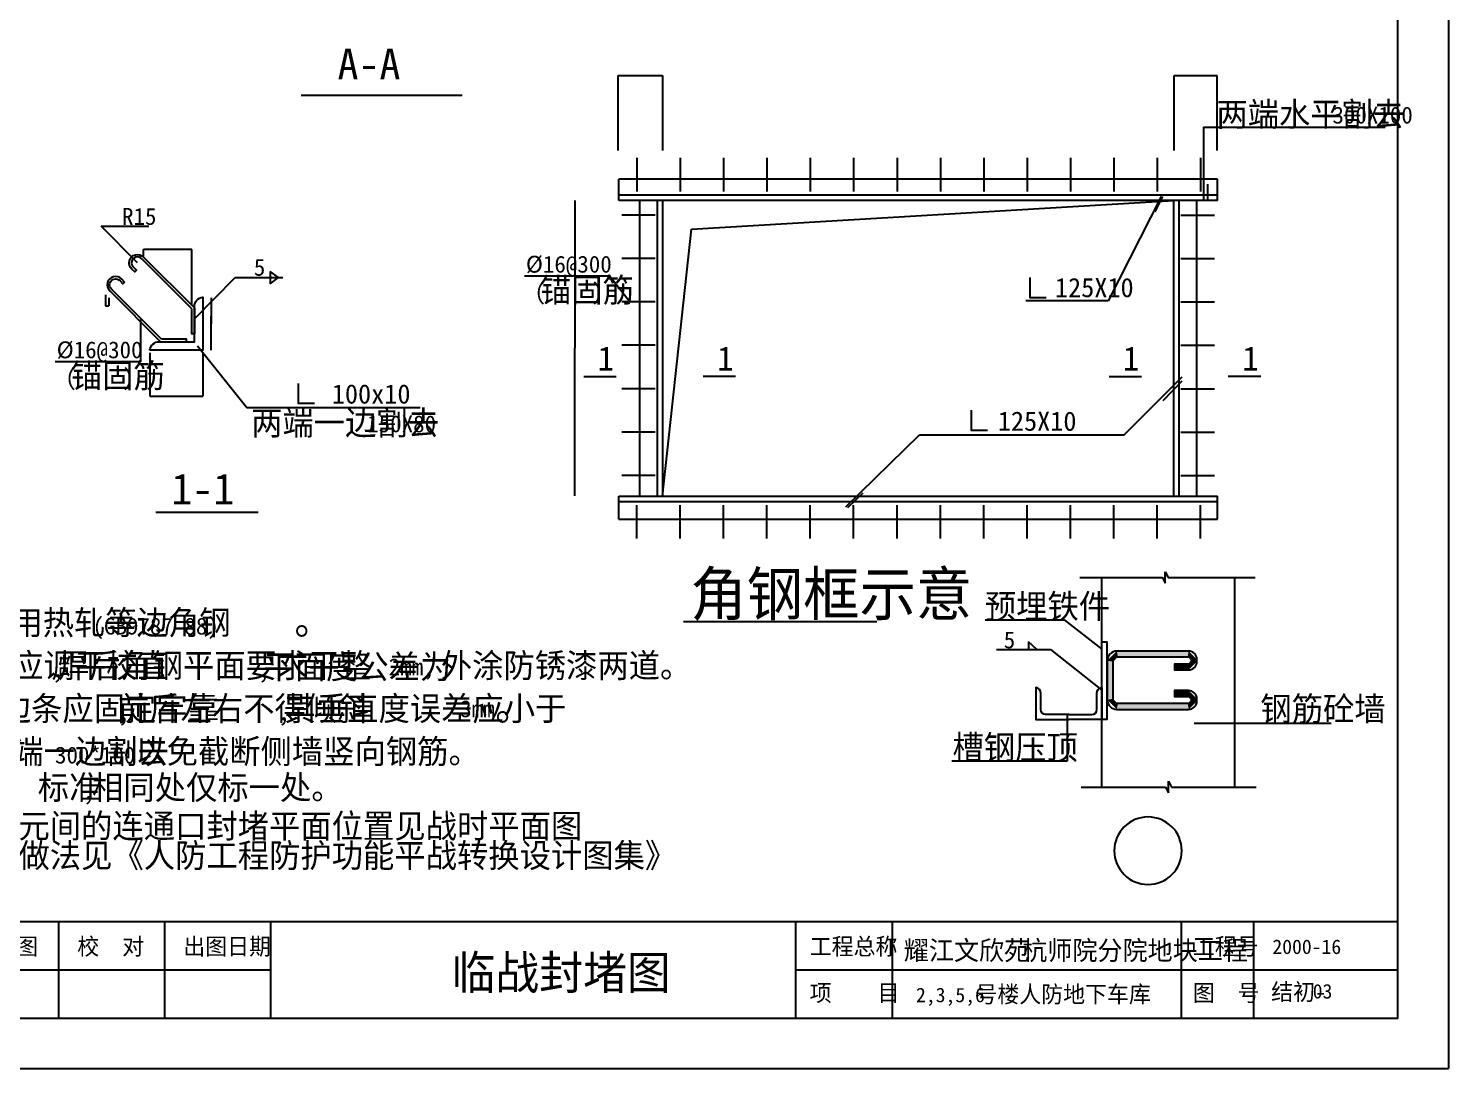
# Model space of a CAD drawing. Header units: metres. Extents: x 67180 to 148351, y 0 to 42000.
# Drawn here: x 97108 to 126580, y 0 to 21586 of the extents above; entities that cross this region are included whole.
import ezdxf

# ---------------------------------------------------------------- set-up
doc = ezdxf.new("R2010")
doc.units = ezdxf.units.M
for name, color, linetype in [('ALC1', 4, 'Continuous'), ('ALG2', 3, 'Continuous'), ('ALW1', 7, 'Continuous'), ('C', 4, 'Continuous'), ('G', 3, 'Continuous'), ('PUB_DIM', 3, 'Continuous'), ('PUB_HATCH', 7, 'Continuous'), ('PUB_TEXT', 7, 'Continuous'), ('ROOF', 4, 'Continuous'), ('WALL', 7, 'Continuous')]:
    doc.layers.add(name, color=color, linetype=linetype)
doc.dimstyles.get("Standard").update_dxf_attribs({"dimtxt": 2.5, "dimasz": 2.5, "dimexe": 1.25, "dimexo": 0.625, "dimtad": 1, "dimcen": 2.5, "dimazin": 3, "dimtfac": 1, "dimtmove": 0, "dimatfit": 3})

# ---------------------------------------------------------------- blocks, each defined once
blk = doc.blocks.new('A2')
for p, q in [((59400, 42000), (59400, 0)), ((30550, 3050), (30550, 1050)), ((32750, 3050), (32750, 1050)), ((34950, 3050), (34950, 1050)), ((45850, 3050), (45850, 1050)), ((47850, 3050), (47850, 1050)), ((53850, 3050), (53850, 1050)), ((55350, 3050), (55350, 1050)), ((17350, 2050), (34950, 2050)), ((45850, 2050), (58350, 2050)), ((0, 0), (59400, 0))]:
    blk.add_line(p, q)
blk.add_lwpolyline([(2550, 1050), (58350, 1050), (58350, 40950), (2550, 40950)], close=True)
blk.add_lwpolyline([(2550, 3050), (58350, 3050)])
for s, p in [('制  图', (28742.77, 2360.62)), ('校  对', (30942.77, 2360.62)), ('出图日期', (33142.77, 2360.62)), ('工程总称', (46142.2, 2360.62)), ('工程号', (54091.98, 2360.62)), ('项    目', (46142.2, 1396.33)), ('图  号', (54091.98, 1396.33))]:
    blk.add_text(s, height=350).set_placement(p)
blk = doc.blocks.new('_INDEX1')
blk.add_lwpolyline([(-0.5, 0, 1), (0.5, 0, 1)], format="xyb", close=True)
blk = doc.blocks.new('*D2')
for p, q in [((108446.81, 18012.47), (108446.81, 14949.61)), ((108446.56, 14949.61), (108446.31, 14949.61)), ((108446.81, 11886.76), (108446.81, 14949.61)), ((108446.81, 14949.61), (108446.81, 14949.61)), ((108447.06, 14949.61), (108447.31, 14949.61))]:
    blk.add_line(p, q)
at = {"layer": 'Defpoints'}
for p in [(108446.81, 18012.47), (108446.81, 14949.61), (108446.81, 11886.76)]:
    blk.add_point(p, dxfattribs=at)
at = {"layer": 'PUB_DIM', "insert": (108446.81, 14950.735), "char_height": 1, "attachment_point": 5}
blk.add_mtext('2500', dxfattribs=at)
blk = doc.blocks.new('*D5')
for p, q in [((100902.56, 15995.6), (100902.56, 15615.6)), ((100902.31, 15615.6), (100902.06, 15615.6)), ((100902.56, 15235.6), (100902.56, 15615.6)), ((100902.56, 15615.6), (100902.56, 15615.6)), ((100902.81, 15615.6), (100903.06, 15615.6))]:
    blk.add_line(p, q)
at = {"layer": 'Defpoints'}
for p in [(100902.56, 15995.6), (100902.56, 15615.6), (100902.56, 15235.6)]:
    blk.add_point(p, dxfattribs=at)
at = {"layer": 'PUB_DIM', "insert": (100902.56, 15616.725), "char_height": 1, "attachment_point": 5}
blk.add_mtext('80', dxfattribs=at)
blk = doc.blocks.new('*D6')
for p, q in [((100902.56, 15996.13), (100902.56, 15453.13)), ((100902.31, 15453.13), (100902.06, 15453.13)), ((100902.56, 14910.13), (100902.56, 15453.13)), ((100902.56, 15453.13), (100902.56, 15453.13)), ((100902.81, 15453.13), (100903.06, 15453.13))]:
    blk.add_line(p, q)
at = {"layer": 'Defpoints'}
for p in [(100902.56, 15996.13), (100902.56, 15453.13), (100902.56, 14910.13)]:
    blk.add_point(p, dxfattribs=at)
at = {"layer": 'PUB_DIM', "insert": (100902.56, 15454.255), "char_height": 1, "attachment_point": 5}
blk.add_mtext('125', dxfattribs=at)
blk = doc.blocks.new('*D7')
for p, q in [((99627.06, 14852.02), (99627.06, 13956.81)), ((100728.06, 14852.02), (100728.06, 13956.81)), ((99627.31, 13956.81), (100176.06, 13956.81)), ((100179.06, 13956.81), (100727.81, 13956.81))]:
    blk.add_line(p, q)
at = {"layer": 'Defpoints'}
for p in [(99627.06, 14852.02), (100728.06, 14852.02), (99627.06, 13956.81)]:
    blk.add_point(p, dxfattribs=at)
at = {"layer": 'PUB_DIM', "insert": (100177.56, 13956.81), "char_height": 1, "attachment_point": 5}
blk.add_mtext('125', dxfattribs=at)
blk = doc.blocks.new('*D8')
for p, q in [((98708.91, 16058.23), (98708.91, 15831.26)), ((98774.7, 15992.49), (98774.7, 15831.26)), ((98709.16, 15831.26), (98740.805, 15831.26)), ((98742.805, 15831.26), (98774.45, 15831.26))]:
    blk.add_line(p, q)
at = {"layer": 'Defpoints'}
for p in [(98708.91, 16058.23), (98774.7, 15992.49), (98708.91, 15831.26)]:
    blk.add_point(p, dxfattribs=at)
at = {"layer": 'PUB_DIM', "insert": (98741.805, 15831.26), "char_height": 1, "attachment_point": 5}
blk.add_mtext('30', dxfattribs=at)
blk = doc.blocks.new('*D9')
for p, q in [((99996.18, 16999.61), (99495.1, 16999.61)), ((99495.35, 16844.24), (99495.35, 16999.61)), ((100500.26, 16999.61), (99999.18, 16999.61)), ((100500.01, 15839.31), (100500.01, 16999.61))]:
    blk.add_line(p, q)
at = {"layer": 'Defpoints'}
for p in [(99495.35, 16844.24), (100500.01, 16999.61), (100500.01, 15839.31)]:
    blk.add_point(p, dxfattribs=at)
at = {"layer": 'PUB_DIM', "insert": (99997.68, 16999.61), "char_height": 1, "attachment_point": 5}
blk.add_mtext('200', dxfattribs=at)
blk = doc.blocks.new('*D10')
for p, q in [((109346.59, 19054.32), (109346.59, 20608.26)), ((109346.84, 20608.26), (109807.09, 20608.26)), ((109810.09, 20608.26), (110270.34, 20608.26)), ((110270.59, 19054.32), (110270.59, 20608.26))]:
    blk.add_line(p, q)
at = {"layer": 'Defpoints'}
for p in [(109346.59, 20608.26), (109346.59, 19054.32), (110270.59, 19054.32)]:
    blk.add_point(p, dxfattribs=at)
at = {"layer": 'PUB_DIM', "insert": (109808.59, 20608.26), "char_height": 1, "attachment_point": 5}
blk.add_mtext('300', dxfattribs=at)
blk = doc.blocks.new('*D14')
for p, q in [((120884.59, 19054.32), (120884.59, 20608.26)), ((120884.84, 20608.26), (121328.59, 20608.26)), ((121331.59, 20608.26), (121775.34, 20608.26)), ((121775.59, 19054.32), (121775.59, 20608.26))]:
    blk.add_line(p, q)
at = {"layer": 'Defpoints'}
for p in [(120884.59, 20608.26), (120884.59, 19054.32), (121775.59, 19054.32)]:
    blk.add_point(p, dxfattribs=at)
at = {"layer": 'PUB_DIM', "insert": (121330.09, 20608.26), "char_height": 1, "attachment_point": 5}
blk.add_mtext('300', dxfattribs=at)

msp = doc.modelspace()

# ---------------------------------------------------------------- linework, layer by layer
for p, q in [((121495.98, 19536.76), (121495.98, 18014.92)), ((121495.98, 19536.76), (125261.4, 19536.76)), ((121783.93, 18459.66), (109358.99, 18459.66)), ((109358.99, 18014.92), (109358.99, 18459.66)), ((121783.93, 18014.92), (121783.93, 18459.66)), ((121783.93, 18014.92), (109358.99, 18014.92)), ((109786.45, 18014.92), (109786.45, 11881.85)), ((110266.45, 18014.92), (110266.45, 11881.85)), ((110871.51, 17419.1), (120876.47, 18014.92)), ((120489.11, 17780.07), (120652.82, 18095.37)), ((120876.47, 11881.85), (120876.47, 18014.92)), ((121356.47, 11881.85), (121356.47, 18014.92)), ((98617.24, 17480.27), (99604.48, 17480.27)), ((99372.65, 16721.69), (98617.24, 17480.27)), ((110266.45, 11881.85), (110871.51, 17419.1)), ((102299.65, 16414.77), (102121.95, 16542.41)), ((102121.95, 16542.41), (102121.95, 16286.52)), ((100557.24, 15556.42), (101401.26, 16414.77)), ((101401.26, 16414.77), (102384.88, 16414.77)), ((102121.95, 16286.52), (102299.65, 16414.77)), ((99436.65, 15546.59), (99436.65, 14668.53)), ((100614.22, 14999.04), (101640.63, 13718.13)), ((99436.65, 14668.53), (97665.36, 14668.53)), ((101640.63, 13718.13), (105235.72, 13718.13)), ((109358.99, 11881.85), (121783.93, 11881.85)), ((109358.99, 11401.85), (109358.99, 11881.85)), ((121783.93, 11401.85), (121783.93, 11881.85)), ((109358.99, 11401.85), (121783.93, 11401.85))]:
    msp.add_line(p, q)
for points in [[(100502.71, 15765.88), (99463.38, 16805.49, 1.06), (99291.98, 16628.15), (99351.17, 16568.94), (99315.83, 16533.57), (99257.82, 16591.6, -1.05), (99499.38, 16840.2), (100552.71, 15786.59), (100552.82, 15251.26), (100502.82, 15251.25)], [(99872.38, 15135.42), (98832.56, 16174.54, -1.06), (99009.87, 16345.98), (99069.09, 16286.8), (99104.46, 16322.15), (99046.41, 16380.15, 1.05), (98797.85, 16138.53), (99851.68, 15085.42), (100387.01, 15085.42), (100387.01, 15135.42)]]:
    msp.add_lwpolyline(points, format="xyb", close=True)
at = {"layer": 'ALC1'}
for points in [[(102768.12, 20200.72), (106108.12, 20200.72)], [(99749.53, 11550.22), (101874.51, 11550.22)]]:
    msp.add_lwpolyline(points, dxfattribs=at)
at = {"layer": 'ALG2'}
for p, q in [((121783.93, 18124.92), (109358.99, 18124.92)), ((110156.45, 18014.92), (110156.45, 11881.85)), ((120986.47, 11881.85), (120986.47, 18014.92)), ((109173.52, 16445.58), (107402.22, 16445.58)), ((109173.52, 16445.58), (109603.99, 15894.97)), ((109358.99, 11771.85), (121783.93, 11771.85))]:
    msp.add_line(p, q, dxfattribs=at)
at = {"layer": 'ALW1'}
msp.add_lwpolyline([(99627.54, 14910.09), (99627.54, 14910.09, -0.41), (99827.95, 15081.04), (100557.24, 15081.04), (100557.24, 15810.38, -0.41), (100728.21, 16010.84), (100728.21, 16010.84), (100728.21, 14910.09)], format="xyb", close=True, dxfattribs=at)
at = {"layer": 'C'}
msp.add_lwpolyline([(110703.89, 9277.78), (114714.36, 9277.78)], dxfattribs=at)
at = {"layer": 'G'}
for points in [[(117891.15, 16416.12), (117891.15, 16002.27), (118227.63, 16002.27)], [(102708.32, 14219.75), (102708.32, 13805.89), (103044.79, 13805.89)], [(116672.09, 13661.1), (116672.09, 13247.25), (117008.57, 13247.25)]]:
    msp.add_lwpolyline(points, dxfattribs=at)
at = {"layer": 'PUB_DIM'}
for p, q in [((120613.19, 18096.26), (119512.67, 15931.94)), ((119512.67, 15931.94), (117807.93, 15931.94)), ((119847.39, 13148.65), (121047.97, 14352.84)), ((120656.96, 13862.3), (121052.03, 14274.74)), ((114068.93, 11654.78), (115600.62, 13148.65)), ((115600.62, 13148.65), (119847.39, 13148.65)), ((114114.03, 11642.79), (114428.5, 11948.53)), ((116963.89, 9314.44), (118604.89, 9314.44)), ((118604.89, 9314.44), (119381.29, 8701.44)), ((118035.35, 8694.59), (117863.51, 8853.03)), ((117863.51, 8853.03), (117863.51, 8694.6)), ((118320.74, 8694.6), (119381.29, 7852.91)), ((118664.94, 7348.69), (118664.94, 6381.44)), ((121301.89, 7170.44), (124141.89, 7170.44)), ((118664.94, 6381.44), (116269.89, 6381.44))]:
    msp.add_line(p, q, dxfattribs=at)
for points in [[(108632.81, 14362.44), (109306.94, 14362.44)], [(111782.89, 14362.44), (111108.76, 14362.44)], [(119532.76, 14362.44), (120206.89, 14362.44)], [(122682.83, 14362.44), (122008.7, 14362.44)], [(117198.35, 8694.6), (118320.74, 8694.6)]]:
    msp.add_lwpolyline(points, dxfattribs=at)
at = {"layer": 'PUB_HATCH'}
for points in [[(119496.18, 8464.28), (119696.18, 8664.28), (119616.18, 8444.28)], [(119616.18, 8444.28), (119696.18, 8664.28), (119716.18, 8544.28)], [(119696.18, 8664.28), (121185.69, 8664.28), (119716.18, 8544.28)], [(119716.18, 8544.28), (121185.69, 8664.28), (121165.69, 8544.28)], [(121185.69, 8664.28), (121355.69, 8494.28), (121165.69, 8544.28)], [(119616.18, 7673.95), (119496.18, 8464.28), (119616.18, 8444.28)], [(119496.18, 7653.95), (119496.18, 8464.28), (119616.18, 7673.95)], [(121165.69, 8394.28), (120892.68, 8274.28), (120892.68, 8394.28)], [(121185.69, 8274.28), (120892.68, 8274.28), (121165.69, 8394.28)], [(121165.69, 8544.28), (121355.69, 8494.28), (121235.69, 8474.28)], [(121235.69, 8464.28), (121185.69, 8274.28), (121165.69, 8394.28)], [(121355.69, 8444.28), (121185.69, 8274.28), (121235.69, 8464.28)], [(121355.69, 8494.28), (121355.69, 8444.28), (121235.69, 8474.28)], [(121235.69, 8474.28), (121355.69, 8444.28), (121235.69, 8464.28)], [(119716.18, 7573.95), (119496.18, 7653.95), (119616.18, 7673.95)], [(120892.68, 7843.95), (121185.69, 7843.95), (121165.69, 7723.95)], [(120892.68, 7723.95), (120892.68, 7843.95), (121165.69, 7723.95)], [(121185.69, 7843.95), (121355.69, 7673.95), (121165.69, 7723.95)], [(121165.69, 7723.95), (121355.69, 7673.95), (121235.69, 7653.95)], [(121355.69, 7673.95), (121355.69, 7623.95), (121235.69, 7653.95)], [(119696.18, 7453.95), (119496.18, 7653.95), (119716.18, 7573.95)], [(121165.69, 7573.95), (119696.18, 7453.95), (119716.18, 7573.95)], [(121185.69, 7453.95), (119696.18, 7453.95), (121165.69, 7573.95)], [(121235.69, 7643.95), (121185.69, 7453.95), (121165.69, 7573.95)], [(121355.69, 7623.95), (121185.69, 7453.95), (121235.69, 7643.95)], [(121235.69, 7653.95), (121355.69, 7623.95), (121235.69, 7643.95)]]:
    msp.add_solid(points, dxfattribs=at)
at = {"layer": 'ROOF'}
msp.add_line((121575.08, 18357.12), (121575.08, 18035.6), dxfattribs=at)
for points in [[(109733.85, 18897.09), (109733.85, 18201.12)], [(110633.85, 18897.09), (110633.85, 18201.12)], [(111533.85, 18897.09), (111533.85, 18201.12)], [(112433.85, 18897.09), (112433.85, 18201.12)], [(113333.85, 18897.09), (113333.85, 18201.12)], [(114233.85, 18897.09), (114233.85, 18201.12)], [(115133.85, 18897.09), (115133.85, 18201.12)], [(116033.85, 18897.09), (116033.85, 18201.12)], [(116933.85, 18897.09), (116933.85, 18201.12)], [(117833.85, 18897.09), (117833.85, 18201.12)], [(118733.85, 18897.09), (118733.85, 18201.12)], [(119633.85, 18897.09), (119633.85, 18201.12)], [(120533.85, 18897.09), (120533.85, 18201.12)], [(121433.85, 18897.09), (121433.85, 18201.12)], [(110117.71, 17709.64), (109421.74, 17709.64)], [(121025.21, 17709.64), (121721.18, 17709.64)], [(110117.71, 16809.64), (109421.74, 16809.64)], [(121025.21, 16809.64), (121721.18, 16809.64)], [(110117.71, 15909.64), (109421.74, 15909.64)], [(121025.21, 15909.64), (121721.18, 15909.64)], [(110117.71, 15009.64), (109421.74, 15009.64)], [(121025.21, 15009.64), (121721.18, 15009.64)], [(110117.71, 14107.43), (109421.74, 14107.43)], [(121025.21, 14107.43), (121721.18, 14107.43)], [(110117.71, 13207.43), (109421.74, 13207.43)], [(121025.21, 13207.43), (121721.18, 13207.43)], [(110117.71, 12307.43), (109421.74, 12307.43)], [(121025.21, 12307.43), (121721.18, 12307.43)], [(109733.85, 10999.68), (109733.85, 11695.65)], [(110633.85, 10999.68), (110633.85, 11695.65)], [(111533.85, 10999.68), (111533.85, 11695.65)], [(112433.85, 10999.68), (112433.85, 11695.65)], [(113333.85, 10999.68), (113333.85, 11695.65)], [(114233.85, 10999.68), (114233.85, 11695.65)], [(115133.85, 10999.68), (115133.85, 11695.65)], [(116033.85, 10999.68), (116033.85, 11695.65)], [(116933.85, 10999.68), (116933.85, 11695.65)], [(117833.85, 10999.68), (117833.85, 11695.65)], [(118733.85, 10999.68), (118733.85, 11695.65)], [(119633.85, 10999.68), (119633.85, 11695.65)], [(120533.85, 10999.68), (120533.85, 11695.65)], [(121433.85, 10999.68), (121433.85, 11695.65)]]:
    msp.add_lwpolyline(points, dxfattribs=at)
at = {"layer": 'WALL'}
for p, q in [((118924.89, 10192.44), (120640.39, 10192.44)), ((120640.39, 10192.44), (120700.39, 10072.44)), ((120700.39, 10312.44), (120760.39, 10192.44)), ((120700.39, 10072.44), (120700.39, 10312.44)), ((120760.39, 10192.44), (122567.89, 10192.44)), ((120767.89, 5961.44), (120827.89, 5841.44)), ((120767.89, 5721.44), (120767.89, 5961.44)), ((118951.89, 5841.44), (120707.89, 5841.44)), ((120707.89, 5841.44), (120767.89, 5721.44)), ((120827.89, 5841.44), (122583.89, 5841.44))]:
    msp.add_line(p, q, dxfattribs=at)
for points in [[(119381.29, 5841.44), (119381.29, 10192.44)], [(122144.29, 5841.44), (122144.29, 10192.44)]]:
    msp.add_lwpolyline(points, dxfattribs=at)
msp.add_lwpolyline([(119381.29, 7246.13), (119381.29, 8858.13), (119490.94, 8858.13), (119490.94, 7246.13)], close=True, dxfattribs=at)
msp.add_lwpolyline([(119616.18, 7673.95), (119616.18, 8444.28, -0.41), (119716.18, 8544.28), (121165.69, 8544.28, -0.41), (121235.69, 8474.28), (121235.69, 8464.28, -0.41), (121165.69, 8394.28), (120892.68, 8394.28), (120892.68, 8274.28), (121185.69, 8274.28, 0.41), (121355.69, 8444.28), (121355.69, 8494.28, 0.41), (121185.69, 8664.28), (119696.18, 8664.28, 0.41), (119496.18, 8464.28), (119496.18, 7653.95, 0.41), (119696.18, 7453.95), (121185.69, 7453.95, 0.41), (121355.69, 7623.95), (121355.69, 7673.95, 0.41), (121185.69, 7843.95), (120892.68, 7843.95), (120892.68, 7723.95), (121165.69, 7723.95, -0.41), (121235.69, 7653.95), (121235.69, 7643.95, -0.41), (121165.69, 7573.95), (119716.18, 7573.95, -0.41)], format="xyb", close=True, dxfattribs=at)
for points in [[(118697.89, 7348.69), (118217.07, 7348.69, -0.41), (118117.07, 7448.69), (118117.07, 7786.3, 0.41), (118014.48, 7906.57), (118014.48, 7906.57), (118014.48, 7246.13), (118697.89, 7246.13)], [(118697.89, 7348.69), (119178.71, 7348.69, 0.41), (119278.71, 7448.69), (119278.71, 7786.3, -0.41), (119381.29, 7906.57), (119381.29, 7906.57), (119381.29, 7246.13), (118697.89, 7246.13)]]:
    msp.add_lwpolyline(points, format="xyb", dxfattribs=at)

# ---------------------------------------------------------------- block references
at = {"layer": 'PUB_TEXT', "xscale": 1400, "yscale": 1400, "zscale": 1400}
msp.add_blockref('_INDEX1', (120342.89, 4521.44), dxfattribs=at)
at = {"layer": 'WALL'}
msp.add_blockref('A2', (67179.85, 0), dxfattribs=at)

# ---------------------------------------------------------------- texts
for s, height, p in [('耀江文欣苑', 400, (115275.01, 2252.69)), ('杭师院分院地块工程', 400, (117733.69, 2252.69)), ('2000-16', 300, (122922.99, 2378.29)), ('号楼人防地下车库', 350, (116760.94, 1368.78)), ('结初-', 350, (122898.16, 1416.62)), ('2,3,5,6', 300, (115527.8, 1377.63)), ('03', 300, (123760.14, 1454.37))]:
    msp.add_text(s, height=height).set_placement(p)
at = {"layer": 'PUB_DIM'}
for p in [(108921.4, 14485.76), (111399.06, 14485.76), (119821.35, 14485.76), (122299.01, 14485.76)]:
    msp.add_text('1', height=500, dxfattribs=at).set_placement(p)
at = {"layer": 'PUB_TEXT'}
for s, height, p in [('A-A', 640, (103522.63, 20526.47)), ('两端水平割去', 500, (121760.02, 19557.48)), ('300X100', 350, (124170.1, 19612.56)), ('R15', 350, (99051.63, 17509.87)), ('%%c16@300', 350, (107431.84, 16518.39)), ('5', 350, (101786.28, 16454.23)), ('(', 350, (107610.36, 15947.45)), ('锚固筋', 500, (107723.53, 15907.26)), (')', 350, (108796.77, 15947.45)), (' 125X10', 400, (118139.21, 16008.42)), ('%%c16@300', 350, (97694.98, 14741.34)), ('(', 350, (97873.5, 14170.41)), ('锚固筋', 500, (97986.67, 14130.22)), (')', 350, (99059.9, 14170.41)), (' 100x10', 400, (103132.42, 13800.9)), ('两端一边割去', 500, (101729.89, 13150.31)), (' 125X10', 400, (116953.13, 13236.06)), ('150X80', 350, (104139.97, 13205.38)), ('1-1', 640, (100074.72, 11708.43)), ('角钢框示意', 900, (110845.26, 9401.4)), ('预埋铁件', 500, (116956.72, 9346.1)), ('角钢边条选用热轧等边角钢', 500, (93505.76, 9007.07)), ('(GB9787-88)', 350, (98440.81, 9007.07)), ('。', 600, (102629.02, 9007.07)), ('5', 350, (117348.12, 8721.78)), ('角钢在焊前应调平校直', 500, (93522.76, 8115.28)), ('焊后角钢平面要求平整', 500, (97717, 8115.28)), ('平面度公差为', 500, (101984.58, 8088.77)), ('外涂防锈漆两道。', 500, (105666.27, 8115.28)), ('2mm,', 350, (104585.64, 8162.28)), (',', 420, (97576.57, 8115.28)), (',', 420, (101851.72, 8115.28)), ('角钢边条应固定牢靠', 500, (95213.7, 7223.49)), ('前后左右不得倾斜', 500, (98967.27, 7223.49)), ('其垂直度误差应小于', 500, (102423.18, 7223.49)), ('钢筋砼墙', 500, (122674.89, 7217.44)), ('3mm', 350, (106068.84, 7292.49)), ('。', 600, (106796.48, 7223.49)), (',', 420, (98939.19, 7223.49)), (',', 420, (102265.75, 7223.49)), ('角钢边条两端一边割去', 500, (93522.76, 6331.7)), ('以免截断侧墙竖向钢筋。', 500, (99325.74, 6331.7)), ('槽钢压顶', 500, (116285.44, 6417.87)), ('300*100', 350, (97660.83, 6331.7)), ('标准', 500, (97302.84, 5585.61)), ('相同处仅标一处。', 500, (98429.75, 5585.61)), (',', 420, (98218, 5585.61)), ('两个防护单元间的连通口封堵平面位置见战时平面图', 500, (93652.04, 4784.73)), ('连通口封堵做法见《人防工程防护功能平战转换设计图集》', 500, (93652.04, 4172.94)), ('临战封堵图', 700, (105888.13, 1642.12))]:
    msp.add_text(s, height=height, dxfattribs=at).set_placement(p)

# ---------------------------------------------------------------- dimensions: what is measured, and where the dimension line sits
at = {"layer": 'PUB_DIM'}
for base, p1, p2, text, picture, middle in [((109346.59, 20608.26), (109346.59, 19054.32), (110270.59, 19054.32), '300', '*D10', (109808.59, 20608.26)), ((120884.59, 20608.26), (120884.59, 19054.32), (121775.59, 19054.32), '300', '*D14', (121330.09, 20608.26)), ((108446.81, 14949.61), (108446.81, 11886.76), (108446.81, 18012.47), '2500', '*D2', (108446.81, 14950.735)), ((100500.01, 16999.61), (100500.01, 15839.31), (99495.35, 16844.24), '200', '*D9', (99997.68, 16999.61)), ((98708.91, 15831.26), (98708.91, 16058.23), (98774.7, 15992.49), '30', '*D8', (98741.805, 15831.26)), ((100902.56, 15453.13), (100902.56, 14910.13), (100902.56, 15996.13), '125', '*D6', (100902.56, 15454.255)), ((100902.56, 15615.6), (100902.56, 15995.6), (100902.56, 15235.6), '80', '*D5', (100902.56, 15616.725)), ((99627.06, 13956.81), (99627.06, 14852.02), (100728.06, 14852.02), '125', '*D7', (100177.56, 13956.81))]:
    dim = msp.add_linear_dim(base=base, p1=p1, p2=p2, text=text, dimstyle='Standard', dxfattribs=at)
    dim.commit()
    dim.dimension.update_dxf_attribs({"geometry": picture, "text_midpoint": middle})

doc.saveas('drawing.dxf')
